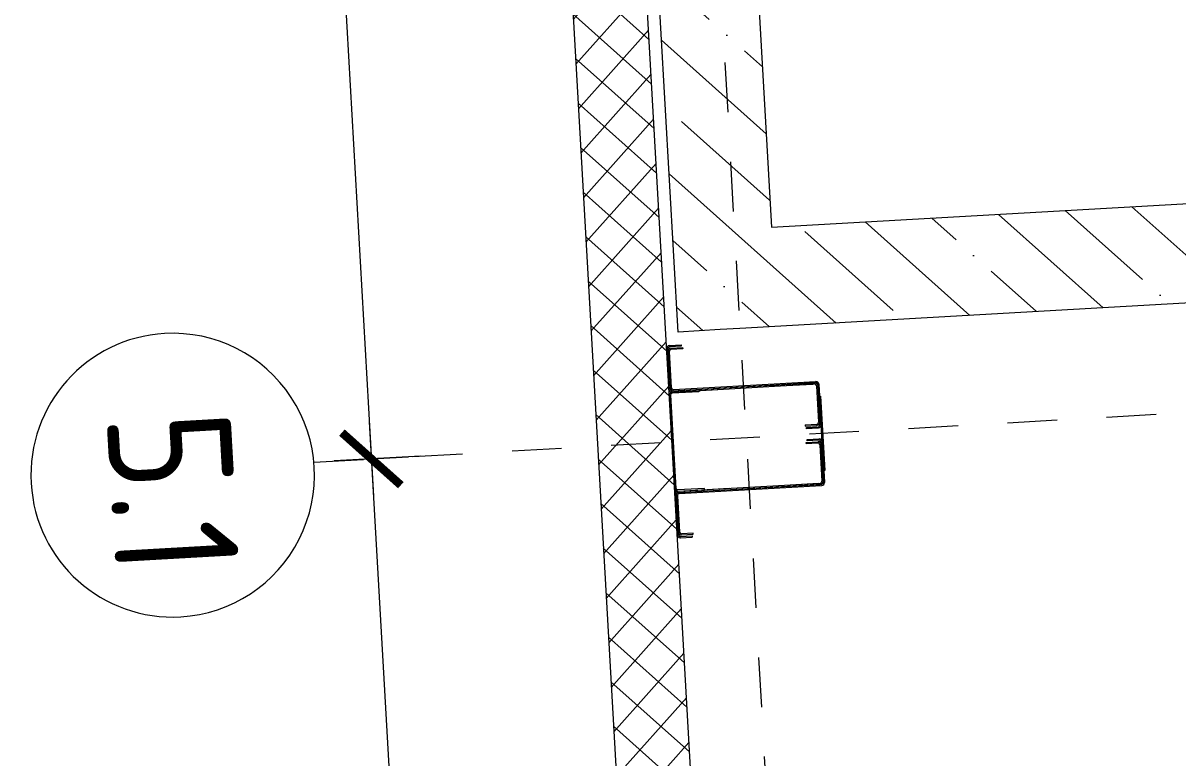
# Model space of a CAD drawing. Header units: metres. Extents: x 93803 to 107732, y 94484 to 125083.
# Drawn here: x 107716.39 to 107718.717, y 110824.782 to 110826.262 of the extents above; entities that cross this region are included whole.
import ezdxf

# ---------------------------------------------------------------- set-up
doc = ezdxf.new("R2010")
doc.units = ezdxf.units.M
doc.header["$PDMODE"] = 35
doc.header["$PDSIZE"] = 1
for name, pattern in [('_ШПТ__20_т__2_5__Линия сетки', [25, 20, -2.5, 0, -2.5]), ('XKITLINE00', [0]), ('XKITLINE02', [4, 2, -2])]:
    doc.linetypes.add(name, pattern=pattern)
doc.layers.get('Defpoints').update_dxf_attribs({"color": 253})
for name, color, linetype, lineweight in [('Part', 250, 'Continuous', 0), ('S-WALL-PATT', 7, 'Continuous', 0), ('Выноски', 7, 'Continuous', 15), ('Оси', 250, 'Continuous', 9), ('Размеры', 250, 'Continuous', 9), ('Стены штриховка', 7, 'Continuous', 30)]:
    doc.layers.add(name, color=color, linetype=linetype, lineweight=lineweight)
doc.layers.add('Лестницы', color=7, linetype='Continuous', lineweight=9, true_color=0x506c76)
doc.styles.add('GOST Common', font='GOST_Common.ttf', dxfattribs={"width": 0.9, "height": 349.9999999999996})
doc.styles.add('ГОСТ 2.304', font='CS_Gost2304.shx')
doc.dimstyles.new('СПДС', dxfattribs={"dimscale": 100, "dimtxt": 2, "dimasz": 1.5, "dimexe": 1, "dimexo": 0, "dimgap": 0.5, "dimtad": 1, "dimdec": 0, "dimtxsty": 'ГОСТ 2.304', "dimblk": 'ARCHTICK', "dimcen": 2.5, "dimdle": 1, "dimadec": 0, "dimazin": 2, "dimtfac": 0.75, "dimtdec": 0, "dimtmove": 1, "dimatfit": 3, "dimfxl": 1, "dimtfill": 1, "dimtolj": 1, "dimlwd": 9, "dimlwe": 9, "dimarcsym": 1})

# ---------------------------------------------------------------- blocks, each defined once
blk = doc.blocks.new('_ArchTick')
at = {"color": 0, "linetype": 'ByBlock', "const_width": 0.15}
blk.add_lwpolyline([(-0.5, -0.5), (0.5, 0.5)], dxfattribs=at)
blk = doc.blocks.new('*D4894')
at = {"layer": 'Defpoints', "color": 0, "ltscale": 75, "transparency": 16777216}
for p in [(15131.4592399107, -599.4154517686111), (18231.4592399107, -699.4003506284025), (18231.4592399107, -699.4003506284025)]:
    blk.add_point(p, dxfattribs=at)
at = {"layer": 'Размеры', "color": 0, "lineweight": 9, "ltscale": 75, "transparency": 16777216}
for p, q in [((15131.4592399107, -599.4154517686111), (15131.4592399107, -774.4003506284025)), ((18231.4592399107, -699.4003506284025), (18231.4592399107, -624.4003506284025)), ((15056.4592399107, -699.4003506284025), (18306.4592399107, -699.4003506284025))]:
    blk.add_line(p, q, dxfattribs=at)
at = {"layer": 'Размеры', "color": 0, "lineweight": 9, "ltscale": 75, "transparency": 16777216, "xscale": 112.5, "yscale": 112.5, "zscale": 112.5, "rotation": 180}
blk.add_blockref('_ArchTick', (15131.4592399107, -699.4003506284025), dxfattribs=at)
at = {"layer": 'Размеры', "color": 0, "lineweight": 9, "ltscale": 75, "transparency": 16777216, "xscale": 112.5, "yscale": 112.5, "zscale": 112.5}
blk.add_blockref('_ArchTick', (18231.4592399107, -699.4003506284025), dxfattribs=at)
at = {"layer": 'Размеры', "color": 0, "lineweight": 25, "ltscale": 75, "transparency": 16777216, "insert": (16681.4592399107, -583.7937489106042), "char_height": 150, "width": 186.2310899962048, "attachment_point": 5, "style": 'ГОСТ 2.304'}
blk.add_mtext('\\A1;3100', dxfattribs=at)
blk = doc.blocks.new('*D4958')
at = {"layer": 'Defpoints', "color": 0, "ltscale": 75, "transparency": 16777216}
for p in [(18231.4592399107, -599.4154517686147), (21131.4592399107, -699.4003506284062), (21131.4592399107, -699.4003506284062)]:
    blk.add_point(p, dxfattribs=at)
at = {"layer": 'Размеры', "color": 0, "lineweight": 9, "ltscale": 75, "transparency": 16777216}
for p, q in [((18231.4592399107, -599.4154517686147), (18231.4592399107, -774.4003506284062)), ((21131.4592399107, -699.4003506284062), (21131.4592399107, -624.4003506284062)), ((18156.4592399107, -699.4003506284062), (21206.4592399107, -699.4003506284062))]:
    blk.add_line(p, q, dxfattribs=at)
at = {"layer": 'Размеры', "color": 0, "lineweight": 9, "ltscale": 75, "transparency": 16777216, "xscale": 112.5, "yscale": 112.5, "zscale": 112.5, "rotation": 180}
blk.add_blockref('_ArchTick', (18231.4592399107, -699.4003506284062), dxfattribs=at)
at = {"layer": 'Размеры', "color": 0, "lineweight": 9, "ltscale": 75, "transparency": 16777216, "xscale": 112.5, "yscale": 112.5, "zscale": 112.5}
blk.add_blockref('_ArchTick', (21131.4592399107, -699.4003506284062), dxfattribs=at)
at = {"layer": 'Размеры', "color": 0, "lineweight": 25, "ltscale": 75, "transparency": 16777216, "insert": (19681.4592399107, -576.7502522032094), "char_height": 150, "width": 186.2310899962048, "attachment_point": 5, "style": 'ГОСТ 2.304'}
blk.add_mtext('\\A1;2900', dxfattribs=at)
blk = doc.blocks.new('Ось сетки - Круг_Ø8 мм-6577-_О__L2_3_900_')
at = {"layer": 'Оси', "lineweight": 20}
for centre, start, end in [((0, -2.710563210106287e-17), 359.9999999999996, 179.9999999999998), ((5.287437154777308e-16, -2.710563210106287e-17), 179.9999999999998, 359.9999999999993)]:
    blk.add_arc(centre, 4.000000000000003, start, end, dxfattribs=at)
blk = doc.blocks.new('Колонна К2')
at = {"layer": 'Part', "linetype": 'XKITLINE00', "lineweight": 0}
for p, q in [((-105, 146), (-104.9338393723592, 146.9250464488287)), ((-105, -141), (-105, 146)), ((-102.4529647831805, 146.5683505327906), (-102.5, 145.9107122735586)), ((-102.5, -141.0892877264414), (-102.5, 145.9107122735586)), ((-102.5, 143.5892877264414), (-102.440160356462, 144.4259552691365)), ((-102.5, -143.4107122735586), (-102.5, 143.5892877264414)), ((-99.95928576774895, 144.0692593530985), (-100, 143.5)), ((-100, -143.5), (-100, 143.5)), ((-99.42504644859582, 152.4338393722428), (-98.5, 152.5)), ((-98.41071227332577, 150), (-99.06835053255782, 149.9529647834133)), ((-98.5, 152.5), (-17.5, 152.5)), ((-98.41071227332577, 150), (-17.58928772620857, 150)), ((-96.92595526902005, 149.9401603563456), (-96.08928772620857, 150)), ((-96, 147.5), (-96.56925935298204, 147.4592857675161)), ((-96.08928772620857, 150), (-22.91071227332577, 150)), ((-96, 147.5), (-23, 147.5)), ((-22.43074064701796, 147.4592857675161), (-23, 147.5)), ((-22.91071227332577, 150), (-22.07404473097995, 149.9401603563456)), ((-19, 143.5), (-19.04071423225105, 144.0692593530985)), ((-19, 120), (-19, 143.5)), ((-16.93164946697652, 149.9529647834133), (-17.58928772620857, 150)), ((-17.5, 152.5), (-16.57495355140418, 152.4338393722428)), ((-16.559839643538, 144.4259552691365), (-16.5, 143.5892877264414)), ((-16.5, 120), (-16.5, 143.5892877264414)), ((-13.5, 145.9107122735586), (-13.54703521635383, 146.5683505327906)), ((-13.5, 122.5), (-13.5, 145.9107122735586)), ((-11.06616062764078, 146.9250464488287), (-11, 146)), ((-11, 146), (-11, 122.5)), ((11, 146), (11.06616062764078, 146.9250464488287)), ((11, 122.5), (11, 146)), ((13.54703521681949, 146.5683505327906), (13.5, 145.9107122735586)), ((13.5, 145.9107122735586), (13.5, 122.5)), ((16.5, 143.5892877264414), (16.559839643538, 144.4259552691365)), ((16.5, 120), (16.5, 143.5892877264414)), ((16.57495355140418, 152.4338393722428), (17.5, 152.5)), ((17.58928772667423, 150), (16.93164946744218, 149.9529647834133)), ((17.5, 152.5), (98.5, 152.5)), ((17.58928772667423, 150), (98.41071227379143, 150)), ((19.04071423271671, 144.0692593530985), (19, 143.5)), ((19, 120), (19, 143.5)), ((22.07404473097995, 149.9401603563456), (22.91071227379143, 150)), ((23, 147.5), (22.43074064701796, 147.4592857675161)), ((22.91071227379143, 150), (96.08928772667423, 150)), ((23, 147.5), (96, 147.5)), ((96.56925935298204, 147.4592857675161), (96, 147.5)), ((96.08928772667423, 150), (96.92595526902005, 149.9401603563456)), ((99.06835053302348, 149.9529647834133), (98.41071227379143, 150)), ((98.5, 152.5), (99.42504644859582, 152.4338393722428)), ((100, 143.5), (99.95928576774895, 144.0692593530985)), ((100, -143.5), (100, 143.5)), ((102.440160356462, 144.4259552691365), (102.5, 143.5892877264414)), ((102.5, 145.9107122735586), (102.4529647836462, 146.5683505327906)), ((102.5, -141.0892877264414), (102.5, 145.9107122735586)), ((102.5, -143.4107122735586), (102.5, 143.5892877264414)), ((104.9338393723592, 146.9250464488287), (105, 146)), ((105, -141), (105, 146)), ((-19, 120), (-16.5, 120)), ((-11, 122.5), (-13.5, 122.5)), ((13.5, 122.5), (11, 122.5)), ((19, 120), (16.5, 120)), ((-100, -143.5), (-100, -89.93383938604177)), ((-100, -89.93383938604177), (-97.5, -89.93383938604177)), ((-97.5, -89.93383938604177), (-97.47648239159025, -143.7395314031746)), ((97.5, -89.93383938604177), (97.47648239159025, -143.7395314031746)), ((100, -89.93383938604177), (97.5, -89.93383938604177)), ((100.0330803138204, -143.9625232244143), (100, -89.93383938604177)), ((-194, -143.5), (-194, -120)), ((-194, -120), (-191.5, -120)), ((-191.5, -120), (-191.5, -143.4107122735586)), ((-188.5, -117.5), (-186, -117.5)), ((-188.5, -141.0892877264414), (-188.5, -117.5)), ((-186, -117.5), (-186, -141)), ((188.5, -117.5), (186, -117.5)), ((186, -117.5), (186, -141)), ((188.5, -141.0892877264414), (188.5, -117.5)), ((191.5, -120), (191.5, -120)), ((191.5, -120), (191.5, -120)), ((191.5, -143.4107122735586), (191.5, -120)), ((191.5, -120), (194, -120)), ((194, -143.5), (194, -120)), ((-193.9338393723592, -144.4250464488287), (-194, -143.5)), ((-191.5, -143.4107122735586), (-191.4529647831805, -144.0683505327906)), ((-188.440160356462, -141.9259552691365), (-188.5, -141.0892877264414)), ((-187.5, -150), (-188.4250464485958, -149.9338393722428)), ((-188.0683505325578, -147.4529647834133), (-187.4107122733258, -147.5)), ((-187.5, -150), (-106.5, -150)), ((-187.4107122733258, -147.5), (-106.5892877262086, -147.5)), ((-186, -141), (-185.9592857672833, -141.5692593530985)), ((-182.0892877262086, -147.5), (-182.9259552690201, -147.4401603563456)), ((-182.569259352982, -144.9592857675161), (-182, -145)), ((-182.0892877262086, -147.5), (-108.9107122733258, -147.5)), ((-182, -145), (-109, -145)), ((-109, -145), (-108.430740647018, -144.9592857675161)), ((-108.0740447309799, -147.4401603563456), (-108.9107122733258, -147.5)), ((-106.5892877262086, -147.5), (-105.9316494669765, -147.4529647834133)), ((-105.5749535514042, -149.9338393722428), (-106.5, -150)), ((-105.040714232251, -141.5692593530985), (-105, -141)), ((-102.5, -141.0892877264414), (-102.559839643538, -141.9259552691365)), ((-102.5470352163538, -144.0683505327906), (-102.5, -143.4107122735586)), ((-99.93383937235922, -144.4250464488287), (-100, -143.5)), ((-97.5, -143.4107122735586), (-97.4529647831805, -144.0683505327906)), ((-94.42504644854769, -149.9338393722575), (94.42504644854789, -149.9338393722575)), ((-94.06835053264085, -147.4529647834324), (94.06835053264102, -147.4529647834324)), ((97.5, -143.4107122735586), (97.4529647831805, -144.0683505327906)), ((99.93383937235922, -144.4250464488287), (100, -143.5)), ((100.0661606276408, -144.4250464488287), (100, -143.5)), ((102.559839643538, -141.9259552691365), (102.5, -141.0892877264414)), ((102.5, -143.4107122735586), (102.5470352168195, -144.0683505327906)), ((105, -141), (105.0407142327167, -141.5692593530985)), ((106.5, -150), (105.5749535514042, -149.9338393722428)), ((105.9316494674422, -147.4529647834133), (106.5892877266742, -147.5)), ((106.5, -150), (187.5, -150)), ((106.5892877266742, -147.5), (187.4107122737914, -147.5)), ((108.9107122737914, -147.5), (108.0740447309799, -147.4401603563456)), ((108.430740647018, -144.9592857675161), (109, -145)), ((108.9107122737914, -147.5), (182.0892877266742, -147.5)), ((109, -145), (182, -145)), ((182, -145), (182.569259352982, -144.9592857675161)), ((182.9259552690201, -147.4401603563456), (182.0892877266742, -147.5)), ((185.959285767749, -141.5692593530985), (186, -141)), ((187.4107122737914, -147.5), (188.0683505330235, -147.4529647834133)), ((188.4250464485958, -149.9338393722428), (187.5, -150)), ((188.5, -141.0892877264414), (188.440160356462, -141.9259552691365)), ((191.4529647836462, -144.0683505327906), (191.5, -143.4107122735586)), ((194, -143.5), (193.9338393723592, -144.4250464488287))]:
    blk.add_line(p, q, dxfattribs=at)
at = {"layer": 'Part', "linetype": 'XKITLINE02', "lineweight": 0}
for p, q in [((-100, -140.0001452717697), (-100, 139.9998547282303)), ((100, -140.0001452717697), (100, 139.9998547282303))]:
    blk.add_line(p, q, dxfattribs=at)
at = {"layer": 'Part', "linetype": 'XKITLINE00', "lineweight": 0}
blk.add_lwpolyline([(-74.99999999999999, 152.5), (-74.99999999999999, 154.5), (74.99999999999999, 154.5), (74.99999999999999, 152.5), (-74.99999999999999, 152.5)], dxfattribs=at)
for centre, radius, start, end in [((-98.5, 146), 6.499999999995562, 98.18181817978395, 171.8181818202161), ((-98.5, 146), 3.993614015769151, 98.18181817978395, 171.8181818202161), ((-96, 143.5), 6.506385984226687, 98.18181817978395, 171.8181818202161), ((-96, 143.5), 3.999999999991231, 98.18181817978395, 171.8181818202161), ((-23, 143.5), 3.999999999987617, 8.181818179783926, 81.81818182021608), ((-23, 143.5), 6.50638598422186, 8.181818179783926, 81.81818182021608), ((-17.5, 146), 3.993614015776985, 8.181818179783926, 81.81818182021608), ((-17.5, 146), 6.499999999989522, 8.181818179783926, 81.81818182021608), ((17.5, 146), 6.499999999999175, 98.18181817978395, 171.8181818202161), ((17.5, 146), 3.993614015773978, 98.18181817978395, 171.8181818202161), ((23, 143.5), 6.506385984229692, 98.18181817978395, 171.8181818202161), ((23, 143.5), 3.999999999996058, 98.18181817978395, 171.8181818202161), ((96, 143.5), 3.999999999996058, 8.181818179783926, 81.81818182021608), ((96, 143.5), 6.506385984231515, 8.181818179783926, 81.81818182021608), ((98.5, 146), 3.993614015764325, 8.181818179783926, 81.81818182021608), ((98.5, 146), 6.499999999989522, 8.181818179783926, 81.81818182021608), ((-187.5, -143.5), 6.499999999998569, 188.1818181797839, 261.8181818202161), ((-187.5, -143.5), 3.993614015776985, 188.1818181797839, 261.8181818202161), ((-182, -141), 6.506385984230301, 188.1818181797839, 261.8181818202161), ((-182, -141), 3.999999999987617, 188.1818181797839, 261.8181818202161), ((-109, -141), 3.999999999991231, 278.1818181797839, 351.8181818202161), ((-109, -141), 6.506385984226687, 278.1818181797839, 351.8181818202161), ((-106.5, -143.5), 3.993614015769151, 278.1818181797839, 351.8181818202161), ((-106.5, -143.5), 6.499999999999782, 278.1818181797839, 351.8181818202161), ((-93.5, -143.5), 6.499999999998569, 188.181818179784, 261.8181818202164), ((-93.5, -143.5), 3.993614015776985, 188.181818179784, 261.8181818202164), ((93.5, -143.5), 3.993614015776985, 278.1818181797836, 351.8181818202161), ((93.5, -143.5), 6.499999999998569, 278.1818181797836, 351.8181818202161), ((106.5, -143.5), 6.499999999993742, 188.1818181797839, 261.8181818202161), ((106.5, -143.5), 3.993614015764325, 188.1818181797839, 261.8181818202161), ((109, -141), 6.506385984231515, 188.1818181797839, 261.8181818202161), ((109, -141), 3.999999999996058, 188.1818181797839, 261.8181818202161), ((182, -141), 4.000000000000884, 278.1818181797839, 351.8181818202161), ((182, -141), 6.506385984222467, 278.1818181797839, 351.8181818202161), ((187.5, -143.5), 3.993614015778804, 278.1818181797839, 351.8181818202161), ((187.5, -143.5), 6.499999999999782, 278.1818181797839, 351.8181818202161)]:
    blk.add_arc(centre, radius, start, end, dxfattribs=at)
blk = doc.blocks.new('*U434')
at = {"layer": 'S-WALL-PATT', "lineweight": 0, "true_color": 0x636466}
h = blk.add_hatch(dxfattribs=at)
h.set_pattern_fill('ANSI37', color=251, scale=20)
h.set_pattern_definition([(45, (0, 0), (-44.90128060534577, 44.90128060534577), []), (135, (0, 0), (-44.90128060534577, -44.90128060534576), [])])
h.paths.add_polyline_path([(-150, 0), (-1.4210854715202e-14, 0), (-1.4210854715202e-14, 1939.999999999999), (-150, 1939.999999999999)])
at = {"color": 0}
blk.add_lwpolyline([(-150, 0), (0, 0), (0, 1940), (-150, 1940)], close=True, dxfattribs=at)
blk = doc.blocks.new('34433')
at = {"layer": 'Стены штриховка', "lineweight": 9}
h = blk.add_hatch(dxfattribs=at)
h.set_pattern_fill('ANSI35', color=256, scale=30)
h.set_pattern_definition([(45, (-90163.45337178293, 379.7887209087698), (-134.7038418160373, 134.7038418160373), []), (45, (-90028.74947178294, 379.7887209087698), (-134.7038418160373, 134.7038418160373), [238.125, -47.625, 0, -47.625])])
h.paths.add_polyline_path([(15836.45923991068, 6331.999999999962), (15131.45923991068, 6331.999999999962), (15131.45923991068, 6056.999999999962), (15171.45923991068, 6056.999999999962), (15171.45923991068, 6131.999999999962), (15836.45923991068, 6131.999999999962)])
h.paths.add_polyline_path([(15131.45923991068, 6331.999999999962), (14971.45923991068, 6331.999999999962), (14971.45923991068, 6056.999999999962), (15131.45923991068, 6056.999999999962)])
h.paths.add_polyline_path([(15171.45923991068, 6056.999999999962), (15131.45923991068, 6056.999999999962), (15131.45923991068, -68.00000000003774), (15891.45923991068, -68.00000000003774), (15891.45923991068, 131.9999999999623), (15171.45923991068, 131.9999999999623)])
h.paths.add_polyline_path([(15131.45923991068, 6056.999999999962), (14971.45923991068, 6056.999999999962), (14971.45923991068, 56.99999999996226), (14971.45923991068, -68.00000000003774), (15131.45923991068, -68.00000000003774)])
h.paths.add_polyline_path([(18011.45923991068, 6331.999999999962), (17146.45923991068, 6331.999999999962), (17146.45923991068, 6131.999999999962), (17811.45923991068, 6131.999999999962), (17811.45923991068, 6056.999999999962), (18011.45923991068, 6056.999999999962)])
h.paths.add_polyline_path([(18011.45923991068, 6056.999999999962), (17811.45923991068, 6056.999999999962), (17811.45923991068, 2076.999999999962), (17811.45923991068, 131.9999999999623), (17091.45923991068, 131.9999999999623), (17091.45923991068, -68.00000000003683), (18011.45923991068, -68.00000000003683), (18011.45923991068, 16.99999999996226), (18011.45923991068, 56.99999999996226), (18011.45923991068, 2076.999999999962)])
at = {"layer": 'Лестницы'}
blk.add_lwpolyline([(18011.45923991068, 2076.999999999962), (18011.45923991068, 56.99999999996226), (18011.45923991068, 16.99999999996226), (18011.45923991068, -68.00000000003774), (17091.45923991068, -68.00000000003774), (17091.45923991068, 131.9999999999623), (17811.45923991068, 131.9999999999623), (17811.45923991068, 2076.999999999962)], dxfattribs=at)
at = {"layer": 'Оси', "linetype": '_ШПТ__20_т__2_5__Линия сетки'}
for p, q in [((18231.4592399107, -815.431029765652), (18231.4592399107, 12717.60887272567)), ((14075.1270454427, 57.0000000000634), (46043.53974344258, 57.00000000003072))]:
    blk.add_line(p, q, dxfattribs=at)
at = {"color": 1}
blk.add_blockref('Колонна К2', (18231.45923991068, 56.99999999996226), dxfattribs=at)
at = {"layer": 'Выноски', "rotation": 90}
blk.add_blockref('*U434', (19031.45923991068, -93.00000000003774), dxfattribs=at)
at = {"layer": 'Оси', "lineweight": 20, "xscale": 71.42857142857137, "yscale": 71.42857142857137, "zscale": 71.42857142857137}
blk.add_blockref('Ось сетки - Круг_Ø8 мм-6577-_О__L2_3_900_', (18241.45923991065, -1100.970261853337), dxfattribs=at)
at = {"layer": 'Оси', "insert": (18113.6020970535, -977.7321495789934), "char_height": 249.9999999999997, "width": 221.6093303571426, "attachment_point": 1, "style": 'GOST Common'}
blk.add_mtext('5.1', dxfattribs=at)
at = {"layer": 'Размеры', "color": 0, "lineweight": 25, "ltscale": 75}
for base, p1, p2, picture, middle in [((18231.4592399107, -699.4003506284025), (15131.4592399107, -599.4154517686111), (18231.4592399107, -699.4003506284025), '*D4894', (16681.4592399107, -583.7937489106042)), ((21131.4592399107, -699.4003506284062), (18231.4592399107, -599.4154517686147), (21131.4592399107, -699.4003506284062), '*D4958', (19681.4592399107, -576.7502522032094))]:
    dim = blk.add_linear_dim(base=base, p1=p1, p2=p2, dimstyle='СПДС', override={"dimscale": 75, "dimtfill": 0}, dxfattribs=at)
    dim.commit()
    dim.dimension.update_dxf_attribs({"geometry": picture, "text_midpoint": middle})

msp = doc.modelspace()

# ---------------------------------------------------------------- block references
at = {"xscale": 0.001, "yscale": 0.001, "zscale": 0.001, "rotation": 273.2530497410625}
msp.add_blockref('34433', (107716.7553831012, 110843.6261089197), dxfattribs=at)

doc.saveas('drawing.dxf')
